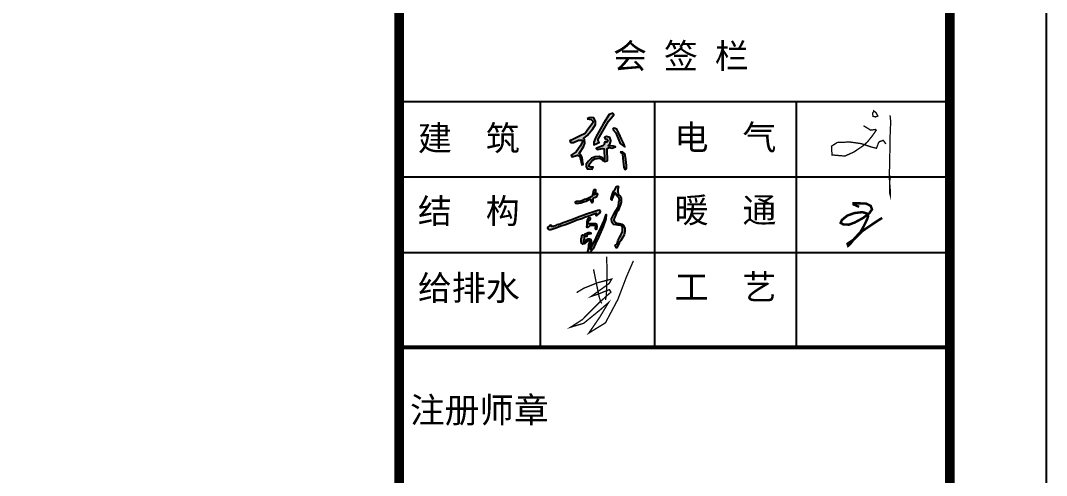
# Model space of a CAD drawing. Extents: x 1680110 to 2520911, y 137232 to 777463.
# Drawn here: x 2488781 to 2510018, y 262757 to 272182 of the extents above; entities that cross this region are included whole.
import ezdxf

# ---------------------------------------------------------------- set-up
doc = ezdxf.new("R2010")
doc.units = 0
doc.header["$LTSCALE"] = 1000
doc.header["$MEASUREMENT"] = 0
doc.layers.add('PUB_TITLE', color=4, linetype='Continuous')
doc.layers.add('图框', color=4, linetype='Continuous')
doc.styles.add('STYLE-黑体', font='simhei.ttf')
doc.styles.add('黑体', font='simhei.ttf')

msp = doc.modelspace()

# ---------------------------------------------------------------- hatches: boundary and pattern name
h = msp.add_hatch(color=256)
h.paths.add_polyline_path([(2501196.3, 269457.3), (2501243.7, 269423.8), (2501251.4, 269327.5), (2501268.2, 269146.8), (2501291, 269098.6), (2501322.5, 269116.1), (2501322.5, 269177.4), (2501309.4, 269304.4), (2501293.6, 269420.9), (2501241.9, 269462)])
h.paths.add_polyline_path([(2501033.7, 269933.1), (2501103.6, 269857.7), (2501194.2, 269631.9), (2501289.5, 269563.6), (2501267.3, 269627.1), (2501218, 269721.6), (2501168.7, 269851.3), (2501124.3, 269929.1), (2501068.7, 269950.5)])
h.paths.add_polyline_path([(2500888.2, 269716.9), (2500920, 269726.4), (2500940.6, 269683.6), (2500916.8, 269662.9), (2500886.6, 269668.5), (2500865.9, 269636.7), (2500859.6, 269615.3), (2500832.6, 269589.1), (2500722.2, 269544.6), (2500699.9, 269533.5), (2500719.8, 269512.1), (2500834.2, 269533.5), (2500862.8, 269527.2), (2500861.2, 269485.1), (2500867.5, 269331.4), (2500866.7, 269299.7), (2500830.2, 269336.2), (2500756.3, 269364.8), (2500674.5, 269355.2), (2500597.4, 269327.5), (2500535.5, 269267.9), (2500491, 269206), (2500492.6, 269161.6), (2500511.6, 269112.3), (2500537, 269112.3), (2500615.7, 269099.6), (2500637.1, 269141.7), (2500587.1, 269141.7), (2500547.4, 269156.8), (2500566.4, 269217.1), (2500612.5, 269282.2), (2500670.5, 269318.7), (2500717.4, 269325.9), (2500764.2, 269328.3), (2500827, 269292.5), (2500881, 269260), (2500933.4, 269283), (2500929.4, 269325.1), (2500922.3, 269462.4), (2500927.1, 269533.9), (2500962.9, 269551.8), (2501023.3, 269539.1), (2501098.7, 269562.9), (2501047.1, 269582.7), (2500943.1, 269585.9), (2500986, 269635.9), (2501003.4, 269696.2), (2500977.2, 269759.7), (2500908.1, 269776.4), (2500866, 269755.8)])
h.paths.add_polyline_path([(2501048.3, 270262.1), (2500967.3, 270233.8), (2500849.9, 270050.6), (2500688.9, 269767.9), (2500647.4, 269659.7), (2500651.4, 269609.1), (2500724.3, 269639.4), (2500759.1, 269653.9), (2500739.5, 269698.1), (2500738.5, 269722.4), (2500955.2, 270095.3), (2501032.2, 270195.4), (2501060, 270228.7)])
h.paths.add_polyline_path([(2500513.4, 270148.4), (2500594.9, 270132.1), (2500631.6, 270093.1), (2500607.8, 270036), (2500511.2, 269903.1), (2500466.8, 269844.6), (2500367.4, 269790.9), (2500229.4, 269723.1), (2500149.9, 269692.7), (2500170.9, 269653), (2500225.9, 269653), (2500333.5, 269705.6), (2500403.7, 269705.6), (2500424.2, 269680.4), (2500368.5, 269576.3), (2500283.8, 269460.2), (2500177.3, 269391.7), (2500202.4, 269357), (2500309.6, 269394.9), (2500362.1, 269370.7), (2500388, 269255), (2500399.3, 269189.7), (2500430.7, 269197.7), (2500419.5, 269236.4), (2500409.8, 269346.1), (2500373.5, 269404.9), (2500346, 269430.7), (2500434, 269565.9), (2500459.9, 269643.3), (2500454.2, 269715), (2500434.9, 269741.6), (2500509.9, 269798.1), (2500624.6, 269940.5), (2500685.1, 270027.6), (2500685.1, 270092.1), (2500646.3, 270168.7), (2500610, 270175.9), (2500554.4, 270169.5)])
h = msp.add_hatch(color=256)
h.paths.add_polyline_path([(2499968.3, 267926.8), (2500058.8, 267959.3), (2500217.8, 268016.7), (2500298.9, 268052.5), (2500397.8, 268078.6), (2500453.8, 268108.4), (2500521.7, 268131), (2500563.4, 268146.5), (2500637.5, 268173.1), (2500673.5, 268187.3), (2500693.5, 268191.5), (2500696.8, 268169.8), (2500687.7, 268148.1), (2500706, 268143.1), (2500716.9, 268147.2), (2500747.8, 268168.9), (2500765.3, 268192.3), (2500783.7, 268225.7), (2500767.8, 268254.9), (2500731.1, 268249), (2500648.4, 268219.8), (2500494.7, 268168.1), (2500307.4, 268098.7), (2500189.8, 268053.6), (2500016.5, 267989.5), (2499916.7, 267952.8), (2499902.7, 267955.9), (2499853.6, 267929.2), (2499820.4, 267921.7), (2499813.1, 267915.1), (2499773.5, 267915.3), (2499770.2, 267933.1), (2499762.7, 267945.4), (2499742, 267938.3), (2499731.1, 267928), (2499697.2, 267901.1), (2499691.5, 267885.1), (2499696.7, 267863.5), (2499715.6, 267850.8), (2499761.3, 267850.8), (2499884.5, 267891.7)])
h.paths.add_polyline_path([(2500642.8, 268505.4), (2500659.2, 268513.4), (2500682.2, 268519.9), (2500698.5, 268531.3), (2500711.7, 268539.7), (2500716.5, 268551.5), (2500725.3, 268562.5), (2500728, 268586.7), (2500713.5, 268606.5), (2500699.4, 268599.5), (2500685.7, 268583.7), (2500671.2, 268574), (2500663, 268591.1), (2500669.9, 268601.1), (2500677.8, 268616.3), (2500687.3, 268633.7), (2500692.5, 268648.5), (2500692.5, 268663.3), (2500688.2, 268673.7), (2500665.1, 268676.3), (2500649.9, 268674.6), (2500644.7, 268666.3), (2500639.5, 268652), (2500633.8, 268638), (2500631.6, 268616.7), (2500628.6, 268599.3), (2500621.6, 268572.4), (2500618.1, 268553.3), (2500606.4, 268537.6), (2500591.2, 268532), (2500565.5, 268514.6), (2500508.6, 268490.4), (2500458.8, 268472.3), (2500427.8, 268458.2), (2500397.2, 268445.9), (2500345.6, 268434.5), (2500288.4, 268430.4), (2500265.4, 268421.5), (2500268.7, 268397.7), (2500304.7, 268393.7), (2500376.6, 268405.1), (2500434.2, 268424.7), (2500491.8, 268441.7), (2500527.2, 268461.3), (2500562, 268474.4), (2500579.4, 268481.8), (2500587, 268474.1), (2500585.2, 268456.1), (2500588.8, 268433.6), (2500598.7, 268416.9), (2500610.7, 268414.5), (2500626.4, 268421.6), (2500632.5, 268435.2), (2500632.5, 268463), (2500633.3, 268487.9)])
h.paths.add_polyline_path([(2500543.2, 267963.7), (2500541.4, 267989.4), (2500540.9, 268023.5), (2500555.7, 268044.9), (2500581.7, 268070.9), (2500577.6, 268089.3), (2500546, 268093.9), (2500524.1, 268075.5), (2500510.8, 268038.3), (2500501.7, 268006.2), (2500504.1, 267956.7), (2500500.9, 267930.4), (2500497, 267909.9), (2500511.2, 267900.3), (2500529.7, 267900.3), (2500552.8, 267918.3), (2500570.1, 267936.8), (2500600.3, 267944.5), (2500642.6, 267945.8), (2500658, 267941.3), (2500675.9, 267931.1), (2500683.6, 267908), (2500677.9, 267883), (2500683.6, 267859.3), (2500696.4, 267857.4), (2500712.5, 267867.7), (2500719.5, 267909.3), (2500709.9, 267954.8), (2500681.1, 267972.1), (2500631.1, 267971.4), (2500570.1, 267968.9)], flags=17)
h.paths.add_polyline_path([(2500522.8, 267751.3), (2500541.7, 267756.8), (2500586.5, 267762.3), (2500587.5, 267785.2), (2500568.6, 267791.1), (2500533.2, 267791.6), (2500517.8, 267785.2), (2500491.9, 267772.2), (2500469.5, 267765.8), (2500463, 267746.9), (2500470.5, 267722), (2500482.4, 267709), (2500500.9, 267710.5), (2500505.8, 267725.4)], flags=17)
h.paths.add_polyline_path([(2500434.1, 267625.4), (2500445.7, 267659.3), (2500445.7, 267704.8), (2500440.4, 267736.1), (2500416.3, 267743.2), (2500402.8, 267728.9), (2500397.5, 267692.3), (2500387.7, 267649.5), (2500387.7, 267606.6), (2500402.5, 267565.7), (2500412.4, 267552.2), (2500446.8, 267554.6), (2500471.4, 267565.7), (2500491.1, 267592.7), (2500510.8, 267606.3), (2500525.6, 267617.3), (2500542.8, 267632.1), (2500563.7, 267612.4), (2500560, 267566.9), (2500547.7, 267536.2), (2500545.3, 267482.1), (2500534.2, 267432.9), (2500525.6, 267400.9), (2500535.4, 267375.1), (2500561.3, 267372.7), (2500589.6, 267397.3), (2500636.3, 267453.8), (2500685.5, 267564.5), (2500750.1, 267705.8), (2500840.8, 267915.1), (2500896.7, 268076.9), (2500906.4, 268166.1), (2500863.2, 268040.6), (2500792.1, 267890.4), (2500742.3, 267793.4), (2500676.5, 267633.9), (2500641.4, 267576.4), (2500598.9, 267487.5), (2500572.9, 267445), (2500575.3, 267483.5), (2500584.7, 267542.6), (2500596.6, 267583.5), (2500592.6, 267614.9), (2500576.9, 267649.6), (2500556.5, 267662.9), (2500533.3, 267659.3), (2500498.4, 267636.1), (2500482.4, 267612.9), (2500459.1, 267584.3), (2500436.8, 267590.5)])
msp.add_hatch(color=256).paths.add_polyline_path([(2501078.2, 268012.7), (2501062.2, 268043.3), (2501071.5, 268080.6), (2501091.5, 268132.5), (2501116.8, 268199.1), (2501151.4, 268249.6), (2501203.5, 268370.5), (2501212, 268416.8), (2501213, 268456.4), (2501211.1, 268498.9), (2501195, 268541.4), (2501158.2, 268573.5), (2501151.6, 268595.2), (2501146.8, 268638.6), (2501144, 268669.8), (2501147.8, 268696.2), (2501157.2, 268745.3), (2501143.1, 268749), (2501118.5, 268744.3), (2501089.2, 268686.7), (2501060.9, 268655.6), (2501039.1, 268610.3), (2501023.1, 268543.3), (2501007, 268497), (2501007, 268473.4), (2501020.2, 268459.3), (2501023.1, 268479.1), (2501043.9, 268531.9), (2501057.1, 268565.9), (2501076.9, 268604.6), (2501088.5, 268610.3), (2501101.7, 268599.2), (2501129, 268552.7), (2501146.1, 268527.5), (2501174.4, 268504.3), (2501181.5, 268454.8), (2501168.4, 268424.5), (2501158.3, 268332.6), (2501097, 268230.4), (2501059, 268154.4), (2501016, 268074.2), (2501023.2, 268003.4), (2501033.6, 267986), (2501055.6, 267959.3), (2501149.6, 267942), (2501206.5, 267939.6), (2501233.2, 267919.9), (2501244.8, 267887.5), (2501240.1, 267810.9), (2501223.9, 267764.6), (2501208.8, 267733.3), (2501185.6, 267702), (2501143.8, 267620.8), (2501133.4, 267558.2), (2501088.1, 267522.3), (2501093.9, 267492.1), (2501107.9, 267472.4), (2501121.8, 267472.4), (2501138, 267501.4), (2501172.8, 267575.6), (2501205.8, 267628), (2501250.1, 267696.3), (2501276.8, 267741.4), (2501290.7, 267814.3), (2501290.7, 267882.5), (2501256.7, 267943.5), (2501228.7, 267960.8), (2501170.1, 267976.8), (2501139.5, 267979.5), (2501098.2, 268000.7)])

# ---------------------------------------------------------------- linework, layer by layer
for points in [[(2500513.4, 270148.4), (2500594.9, 270132.1), (2500631.6, 270093.1), (2500607.8, 270036), (2500511.2, 269903.1), (2500466.8, 269844.6), (2500367.4, 269790.9), (2500229.4, 269723.1), (2500149.9, 269692.7), (2500170.9, 269653), (2500225.9, 269653), (2500333.5, 269705.6), (2500403.7, 269705.6), (2500424.2, 269680.4), (2500368.5, 269576.3), (2500283.8, 269460.2), (2500177.3, 269391.7), (2500202.4, 269357), (2500309.6, 269394.9), (2500362.1, 269370.7), (2500388, 269255), (2500399.3, 269189.7), (2500430.7, 269197.7), (2500419.5, 269236.4), (2500409.8, 269346.1), (2500373.5, 269404.9), (2500346, 269430.7), (2500434, 269565.9), (2500459.9, 269643.3), (2500454.2, 269715), (2500434.9, 269741.6), (2500509.9, 269798.1), (2500624.6, 269940.5), (2500685.1, 270027.6), (2500685.1, 270092.1), (2500646.3, 270168.7), (2500610, 270175.9), (2500554.4, 270169.5), (2500513.4, 270148.4)], [(2501048.3, 270262.1), (2500967.3, 270233.8), (2500849.9, 270050.6), (2500688.9, 269767.9), (2500647.4, 269659.7), (2500651.4, 269609.1), (2500724.3, 269639.4), (2500759.1, 269653.9), (2500739.5, 269698.1), (2500738.5, 269722.4), (2500955.2, 270095.3), (2501032.2, 270195.4), (2501060, 270228.7), (2501048.3, 270262.1)], [(2501033.7, 269933.1), (2501103.6, 269857.7), (2501194.2, 269631.9), (2501289.5, 269563.6), (2501267.3, 269627.1), (2501218, 269721.6), (2501168.7, 269851.3), (2501124.3, 269929.1), (2501068.7, 269950.5), (2501033.7, 269933.1)], [(2500888.2, 269716.9), (2500920, 269726.4), (2500920, 269726.4), (2500940.6, 269683.6), (2500916.8, 269662.9), (2500886.6, 269668.5), (2500865.9, 269636.7), (2500859.6, 269615.3), (2500832.6, 269589.1), (2500722.2, 269544.6), (2500699.9, 269533.5), (2500719.8, 269512.1), (2500719.8, 269512.1), (2500834.2, 269533.5), (2500862.8, 269527.2), (2500861.2, 269485.1), (2500867.5, 269331.4), (2500866.7, 269299.7), (2500830.2, 269336.2), (2500756.3, 269364.8), (2500674.5, 269355.2), (2500597.4, 269327.5), (2500535.5, 269267.9), (2500491, 269206), (2500492.6, 269161.6), (2500511.6, 269112.3), (2500537, 269112.3), (2500615.7, 269099.6), (2500637.1, 269141.7), (2500587.1, 269141.7), (2500547.4, 269156.8), (2500566.4, 269217.1), (2500612.5, 269282.2), (2500670.5, 269318.7), (2500717.4, 269325.9), (2500764.2, 269328.3), (2500827, 269292.5), (2500881, 269260), (2500933.4, 269283), (2500929.4, 269325.1), (2500922.3, 269462.4), (2500927.1, 269533.9), (2500962.9, 269551.8), (2501023.3, 269539.1), (2501098.7, 269562.9), (2501047.1, 269582.7), (2500943.1, 269585.9), (2500986, 269635.9), (2501003.4, 269696.2), (2500977.2, 269759.7), (2500908.1, 269776.4), (2500866, 269755.8), (2500888.2, 269716.9)], [(2501196.3, 269457.3), (2501243.7, 269423.8), (2501251.4, 269327.5), (2501268.2, 269146.8), (2501291, 269098.6), (2501322.5, 269116.1), (2501322.5, 269177.4), (2501309.4, 269304.4), (2501293.6, 269420.9), (2501241.9, 269462), (2501196.3, 269457.3)], [(2500522.8, 267751.3), (2500505.8, 267725.4), (2500500.9, 267710.5), (2500482.4, 267709), (2500470.5, 267722), (2500463, 267746.9), (2500469.5, 267765.8), (2500491.9, 267772.2), (2500517.8, 267785.2), (2500533.2, 267791.6), (2500568.6, 267791.1), (2500587.5, 267785.2), (2500586.5, 267762.3), (2500541.7, 267756.8), (2500522.8, 267751.3), (2500522.8, 267751.3)]]:
    msp.add_lwpolyline(points)
for points, const_width in [([(2506430.7, 270324.7), (2506497.2, 270262.5), (2506527.3, 270204.6), (2506480.1, 270185.3), (2506428.6, 270196.1), (2506417.8, 270256.1), (2506441.4, 270301.2)], 27.4), ([(2506780.4, 270219.1), (2506793.3, 270088.3), (2506782.6, 269820.2), (2506778.3, 269629.4), (2506772.3, 269173.6), (2506766.3, 269057.7), (2506767.8, 268890.5), (2506782.8, 268687.2), (2506782.8, 268569.7), (2506773.8, 268602.9), (2506772.3, 268836.3), (2506785.9, 268970.3)], 27.4), ([(2506231, 270002.5), (2506381.3, 269910.3), (2506475.7, 269925.3), (2506495, 269910.3), (2506409.2, 269788.1), (2506308.3, 269663.7), (2506211.7, 269580), (2506031.5, 269457.8), (2505844.8, 269374.2), (2505578.7, 269397.7), (2505567.9, 269577.9), (2505686, 269655.1), (2505943.5, 269665.8), (2506183.8, 269631.5), (2506389.8, 269562.9), (2506499.3, 269535), (2506540.1, 269644.4), (2506559.4, 269672.2), (2506640.9, 269700.1), (2506694.6, 269622.9)], 27.4), ([(2506141.4, 268322.2), (2506023.1, 268373.6), (2506024.9, 268399.3), (2506086.6, 268397.6), (2506287.2, 268389), (2506379.8, 268342.7), (2506407.2, 268269.1), (2506350.6, 268190.3), (2506220.3, 268090.9), (2506050.6, 267998.4), (2505930.6, 267953.8), (2505814, 267957.2), (2505757.4, 267989.8), (2505783.1, 268049.8), (2505894.6, 268140.6), (2506042, 268193.7), (2506206.6, 268212.5), (2506300.9, 268185.1), (2506326.6, 268130.3), (2506306, 268066.9), (2506246, 267941.8), (2506168.9, 267801.3), (2506043.7, 267667.7), (2505954.6, 267551.2), (2505913.4, 267515.2), (2505899.7, 267559.7), (2506043.7, 267655.7), (2506199.7, 267816.7), (2506525.5, 268036.1), (2506617.2, 268092.4)], 51), ([(2500291.8, 266545.8), (2500438.4, 266635.2), (2500729.3, 266751.9), (2501020.1, 266826.5), (2500965.4, 266734.6), (2500592.6, 266466.3), (2500729.3, 266511), (2500970.4, 266607.9), (2501002.7, 266555.7), (2500746.7, 266327.1), (2500411.1, 265986.8), (2500169.9, 265830.3), (2500438.4, 265909.8), (2500781.5, 266190.5), (2500953, 266339.6), (2500779, 266048.9), (2500545.3, 265708.5), (2500888.4, 265919.7), (2501146.9, 266406.6), (2501323.4, 266871.2), (2501467.6, 267204.1)], 27.4), ([(2500915.7, 267288.6), (2500920.7, 266923.4), (2500913.2, 266625.3), (2500908.3, 266478.7), (2500888.4, 266394.2)], 27.4), ([(2500642.2, 267028), (2500756.6, 266466.3), (2500788.9, 266359.4), (2500813.8, 266324.7)], 27.4)]:
    msp.add_lwpolyline(points, dxfattribs=dict(const_width=const_width))
for points in [[(2500397.2, 268445.9), (2500345.6, 268434.5), (2500288.4, 268430.4), (2500265.4, 268421.5), (2500268.7, 268397.7), (2500304.7, 268393.7), (2500376.6, 268405.1), (2500434.2, 268424.7), (2500491.8, 268441.7), (2500527.2, 268461.3), (2500562, 268474.4), (2500579.4, 268481.8), (2500579.4, 268481.8), (2500587, 268474.1), (2500585.2, 268456.1), (2500588.8, 268433.6), (2500598.7, 268416.9), (2500610.7, 268414.5), (2500626.4, 268421.6), (2500632.5, 268435.2), (2500632.5, 268463), (2500633.3, 268487.9), (2500642.8, 268505.4), (2500659.2, 268513.4), (2500682.2, 268519.9), (2500698.5, 268531.3), (2500711.7, 268539.7), (2500716.5, 268551.5), (2500725.3, 268562.5), (2500728, 268586.7), (2500713.5, 268606.5), (2500699.4, 268599.5), (2500685.7, 268583.7), (2500671.2, 268574), (2500671.2, 268574), (2500671.2, 268574), (2500663, 268591.1), (2500669.9, 268601.1), (2500677.8, 268616.3), (2500687.3, 268633.7), (2500692.5, 268648.5), (2500692.5, 268663.3), (2500688.2, 268673.7), (2500665.1, 268676.3), (2500649.9, 268674.6), (2500644.7, 268666.3), (2500639.5, 268652), (2500633.8, 268638), (2500631.6, 268616.7), (2500628.6, 268599.3), (2500621.6, 268572.4), (2500618.1, 268553.3), (2500606.4, 268537.6), (2500591.2, 268532), (2500565.5, 268514.6), (2500508.6, 268490.4), (2500458.8, 268472.3), (2500427.8, 268458.2), (2500397.2, 268445.9)], [(2501076.9, 268604.6), (2501057.1, 268565.9), (2501043.9, 268531.9), (2501023.1, 268479.1), (2501020.2, 268459.3), (2501007, 268473.4), (2501007, 268497), (2501023.1, 268543.3), (2501039.1, 268610.3), (2501060.9, 268655.6), (2501089.2, 268686.7), (2501118.5, 268744.3), (2501143.1, 268749), (2501157.2, 268745.3), (2501147.8, 268696.2), (2501144, 268669.8), (2501146.8, 268638.6), (2501151.6, 268595.2), (2501158.2, 268573.5), (2501195, 268541.4), (2501211.1, 268498.9), (2501213, 268456.4), (2501212, 268416.8), (2501203.5, 268370.5), (2501151.4, 268249.6), (2501116.8, 268199.1), (2501091.5, 268132.5), (2501071.5, 268080.6), (2501062.2, 268043.3), (2501078.2, 268012.7), (2501098.2, 268000.7), (2501139.5, 267979.5), (2501170.1, 267976.8), (2501228.7, 267960.8), (2501256.7, 267943.5), (2501290.7, 267882.5), (2501290.7, 267814.3), (2501276.8, 267741.4), (2501250.1, 267696.3), (2501205.8, 267628), (2501172.8, 267575.6), (2501138, 267501.4), (2501121.8, 267472.4), (2501107.9, 267472.4), (2501093.9, 267492.1), (2501088.1, 267522.3), (2501133.4, 267558.2), (2501143.8, 267620.8), (2501185.6, 267702), (2501208.8, 267733.3), (2501223.9, 267764.6), (2501240.1, 267810.9), (2501244.8, 267887.5), (2501233.2, 267919.9), (2501206.5, 267939.6), (2501149.6, 267942), (2501055.6, 267959.3), (2501033.6, 267986), (2501023.2, 268003.4), (2501016, 268074.2), (2501059, 268154.4), (2501097, 268230.4), (2501158.3, 268332.6), (2501168.4, 268424.5), (2501181.5, 268454.8), (2501174.4, 268504.3), (2501146.1, 268527.5), (2501129, 268552.7), (2501101.7, 268599.2), (2501088.5, 268610.3), (2501076.9, 268604.6)], [(2499902.7, 267955.9), (2499853.6, 267929.2), (2499820.4, 267921.7), (2499813.1, 267915.1), (2499773.5, 267915.3), (2499770.2, 267933.1), (2499762.7, 267945.4), (2499742, 267938.3), (2499731.1, 267928), (2499697.2, 267901.1), (2499691.5, 267885.1), (2499696.7, 267863.5), (2499715.6, 267850.8), (2499761.3, 267850.8), (2499884.5, 267891.7), (2499968.3, 267926.8), (2500058.8, 267959.3), (2500217.8, 268016.7), (2500298.9, 268052.5), (2500397.8, 268078.6), (2500453.8, 268108.4), (2500521.7, 268131), (2500563.4, 268146.5), (2500637.5, 268173.1), (2500673.5, 268187.3), (2500693.5, 268191.5), (2500696.8, 268169.8), (2500687.7, 268148.1), (2500706, 268143.1), (2500716.9, 268147.2), (2500747.8, 268168.9), (2500765.3, 268192.3), (2500783.7, 268225.7), (2500767.8, 268254.9), (2500731.1, 268249), (2500648.4, 268219.8), (2500494.7, 268168.1), (2500307.4, 268098.7), (2500189.8, 268053.6), (2500016.5, 267989.5), (2499916.7, 267952.8), (2499902.7, 267955.9)], [(2500387.7, 267606.6), (2500387.7, 267649.5), (2500397.5, 267692.3), (2500402.8, 267728.9), (2500416.3, 267743.2), (2500440.4, 267736.1), (2500445.7, 267704.8), (2500445.7, 267659.3), (2500434.1, 267625.4), (2500436.8, 267590.5), (2500459.1, 267584.3), (2500482.4, 267612.9), (2500498.4, 267636.1), (2500533.3, 267659.3), (2500556.5, 267662.9), (2500576.9, 267649.6), (2500592.6, 267614.9), (2500596.6, 267583.5), (2500584.7, 267542.6), (2500575.3, 267483.5), (2500572.9, 267445), (2500598.9, 267487.5), (2500641.4, 267576.4), (2500676.5, 267633.9), (2500742.3, 267793.4), (2500792.1, 267890.4), (2500863.2, 268040.6), (2500906.4, 268166.1), (2500896.7, 268076.9), (2500840.8, 267915.1), (2500750.1, 267705.8), (2500685.5, 267564.5), (2500636.3, 267453.8), (2500589.6, 267397.3), (2500561.3, 267372.7), (2500535.4, 267375.1), (2500525.6, 267400.9), (2500534.2, 267432.9), (2500545.3, 267482.1), (2500547.7, 267536.2), (2500560, 267566.9), (2500560, 267566.9), (2500563.7, 267612.4), (2500542.8, 267632.1), (2500525.6, 267617.3), (2500510.8, 267606.3), (2500491.1, 267592.7), (2500471.4, 267565.7), (2500446.8, 267554.6), (2500412.4, 267552.2), (2500402.5, 267565.7), (2500387.7, 267606.6)], [(2500541.4, 267989.4), (2500540.9, 268023.5), (2500555.7, 268044.9), (2500581.7, 268070.9), (2500577.6, 268089.3), (2500546, 268093.9), (2500524.1, 268075.5), (2500510.8, 268038.3), (2500501.7, 268006.2), (2500504.1, 267956.7), (2500500.9, 267930.4), (2500497, 267909.9), (2500511.2, 267900.3), (2500529.7, 267900.3), (2500552.8, 267918.3), (2500570.1, 267936.8), (2500600.3, 267944.5), (2500642.6, 267945.8), (2500658, 267941.3), (2500675.9, 267931.1), (2500683.6, 267908), (2500677.9, 267883), (2500683.6, 267859.3), (2500696.4, 267857.4), (2500712.5, 267867.7), (2500719.5, 267909.3), (2500709.9, 267954.8), (2500681.1, 267972.1), (2500631.1, 267971.4), (2500570.1, 267968.9), (2500543.2, 267963.7), (2500541.4, 267989.4)]]:
    msp.add_lwpolyline(points, close=True)
at = {"layer": 'PUB_TITLE'}
msp.add_lwpolyline([(2361418.2, 221232.4), (2510018.2, 221232.4), (2510018.2, 305232.4), (2361418.2, 305232.4)], close=True, dxfattribs=at)
at = {"layer": 'PUB_TITLE', "const_width": 200}
msp.add_lwpolyline([(2366418.2, 223232.4), (2508018.2, 223232.4), (2508018.2, 303232.4), (2366418.2, 303232.4)], close=True, dxfattribs=at)
at = {"layer": '图框', "color": 4}
msp.add_line((2496618.2, 303232.4), (2496618.2, 223232.4), dxfattribs=at)
at = {"layer": '图框', "color": 0}
for p, q in [((2496618.2, 270502.6), (2507974.2, 270502.6)), ((2496618.2, 268940.9), (2507974.2, 268940.9)), ((2496618.2, 267379.2), (2507974.2, 267379.2)), ((2496618.2, 265411.1), (2508018.2, 265411.1))]:
    msp.add_line(p, q, dxfattribs=at)
at = {"layer": '图框', "color": 4, "const_width": 197.2}
msp.add_lwpolyline([(2496618.2, 303232.4), (2496618.2, 223232.4)], dxfattribs=at)
msp.add_lwpolyline([(2496618.2, 303232.4), (2508018.2, 303232.4), (2508018.2, 223232.4), (2496618.2, 223232.4)], close=True, dxfattribs=at)
at = {"layer": '图框', "color": 0}
for points in [[(2499546.5, 265411.1), (2499546.5, 270502.6)], [(2501913.3, 265411.1), (2501913.3, 270502.6)], [(2504841.6, 265411.1), (2504841.6, 270502.6)]]:
    msp.add_lwpolyline(points, dxfattribs=at)
at = {"layer": '图框', "color": 0, "const_width": 80.7}
msp.add_lwpolyline([(2496618.2, 265411.1), (2508018.2, 265411.1)], dxfattribs=at)

# ---------------------------------------------------------------- texts
at = {"layer": '图框', "color": 0, "style": 'STYLE-黑体'}
for s, p in [('会 签 栏', (2501045.6, 271190.5)), ('建  筑', (2497006.3, 269487.4)), ('电  气', (2502319.3, 269504.3)), ('结  构', (2497006.3, 267979.3)), ('暖  通', (2502319.3, 267996.2)), ('给排水', (2497006.3, 266386.2)), ('工  艺', (2502319.3, 266403.1))]:
    msp.add_text(s, height=515.37, dxfattribs=at).set_placement(p)
at = {"layer": '图框', "color": 4, "style": '黑体'}
msp.add_text('注册师章', height=525.89, dxfattribs=at).set_placement((2496843.4, 263850))

doc.saveas('drawing.dxf')
